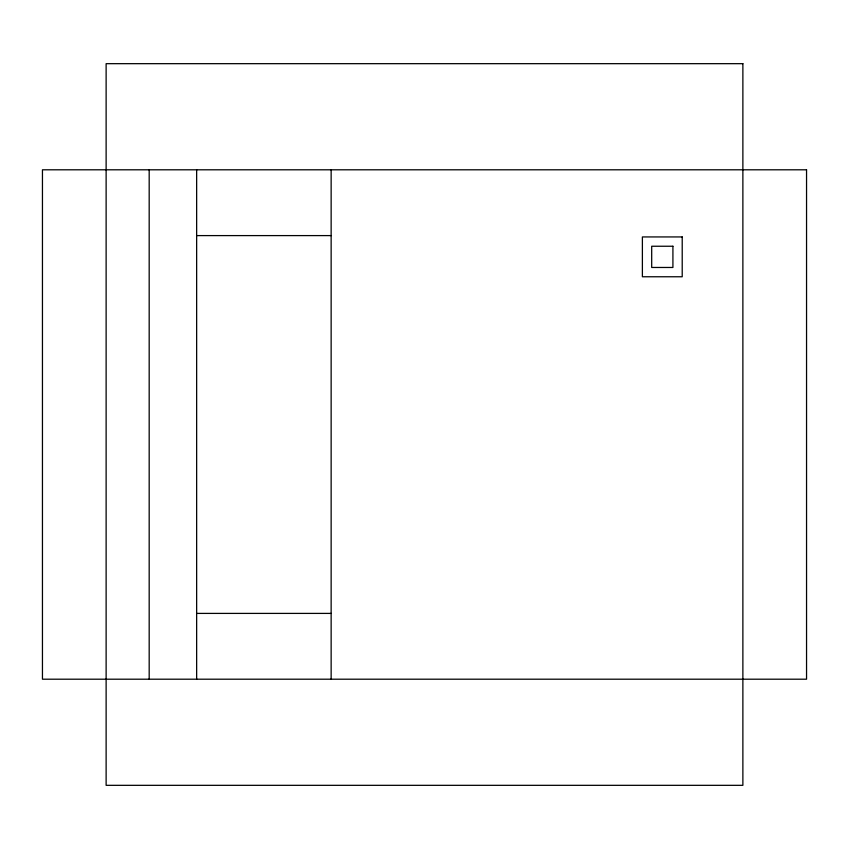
<?xml version="1.0" encoding="UTF-8"?>
<svg xmlns="http://www.w3.org/2000/svg" width="849" height="849" viewBox="0 0 849 849"><rect width="100%" height="100%" fill="white"/><g stroke="black" fill="none" stroke-linecap="round" stroke-linejoin="round"><path stroke-width="1.27" d="M196.65 235.597L331.142 235.597M196.65 613.403L331.142 613.403M331.142 169.8L331.142 679.2M196.65 169.8L196.65 679.2M149.18 169.8L149.18 679.2M742.875 63.675L106.125 63.675L106.125 785.325L742.875 785.325L742.875 63.675M806.55 169.8L42.45 169.8L42.45 679.2L806.55 679.2L806.55 169.8M682.214 236.935L642.385 236.935L642.385 276.763L682.214 276.763L682.214 236.935M672.917 246.242L651.692 246.242L651.692 267.467L672.917 267.467L672.917 246.242"/></g></svg>
